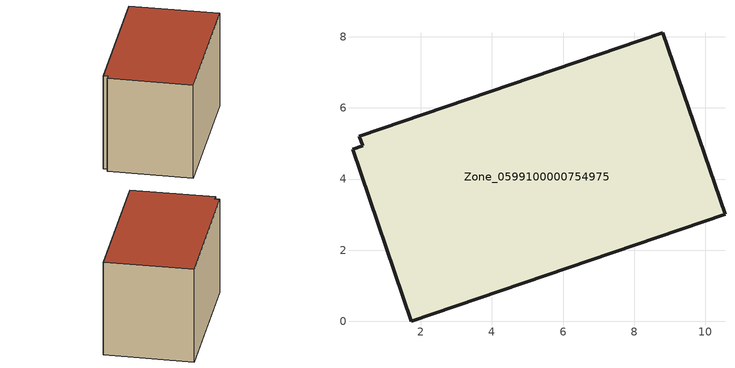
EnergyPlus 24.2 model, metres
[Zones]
Zone_0599100000754975
 floor ground (C_G): 0.38,4.94 0.28,5.2 8.8,8.12 10.55,3.01 1.75,0 0.09,4.84 z0
 wall outside (C_F): 1.75,0 10.55,3.01 8.8,8.12 0.28,5.2 0.38,4.94 0.09,4.84 1.75,0 z0:6.14
 roof outside (C_R): 0.38,4.94 0.09,4.84 1.75,0 10.55,3.01 8.8,8.12 0.28,5.2 z6.14
[BUILDING]
Pand.0599100000754975: North Axis=0; Terrain=City; Loads Convergence Tolerance Value=0.04; Temperature Convergence Tolerance Value=0.4; Solar Distribution=FullExterior; Maximum Number of Warmup Days=25; Minimum Number of Warmup Days=1
[Site:Location]
Rotterdam.The.Hague.AP_ZH_NLD Design_Conditions: Latitude=51.96; Longitude=4.45; Time Zone=1; Elevation=-4.5
[SITE:GROUNDTEMPERATURE:BUILDINGSURFACE]
18, 18, 18, 18, 18, 18, 18, 18, 18, 18, 18, 18
[MATERIAL] Thermal Absorptance=0.9; Solar Absorptance=0.7; Visible Absorptance=0.7
Name | Roughness | Thickness | Conductivity | Density | Specific Heat
G.TI.2006-2014 | MediumSmooth | 0.15 | 0.06 | 540 | 1210
F.TI.2006-2014 | Rough | 0.3 | 0.12 | 1920 | 840
R.TI.2006-2014 | MediumRough | 0.2 | 0.08 | 1500 | 1000
[CONSTRUCTION]
C_G: G.TI.2006-2014
C_F: F.TI.2006-2014
C_R: R.TI.2006-2014
[ZONE]
Zone_0599100000754975: Type=1; Multiplier=1; Ceiling Height=Autocalculate; Volume=Autocalculate; Floor Area=autocalculate; Part of Total Floor Area=Yes
[ZONEINFILTRATION:DESIGNFLOWRATE]
Infil_Zone_0599100000754975: Zone or ZoneList or Space or SpaceList=Zone_0599100000754975; Schedule=AlwaysOn; Design Flow Rate Calculation Method=Flow/Area; Flow Rate per Floor Area=0.0015; Constant Term Coefficient=1; Temperature Term Coefficient=0; Velocity Term Coefficient=0; Velocity Squared Term Coefficient=0
[HVACTEMPLATE:ZONE:IDEALLOADSAIRSYSTEM]
Zone_0599100000754975: Maximum Heating Supply Air Temperature=50; Minimum Cooling Supply Air Temperature=13; Maximum Heating Supply Air Humidity Ratio=0.0156; Minimum Cooling Supply Air Humidity Ratio=0.0077; Heating Limit=NoLimit; Cooling Limit=NoLimit; Dehumidification Control Type=ConstantSensibleHeatRatio; Cooling Sensible Heat Ratio=0.7; Dehumidification Setpoint=60; Humidification Control Type=None; Humidification Setpoint=30; Outdoor Air Method=None; Outdoor Air Flow Rate per Person=0.00944; Outdoor Air Flow Rate per Zone Floor Area=0; Outdoor Air Flow Rate per Zone=0; Demand Controlled Ventilation Type=None; Outdoor Air Economizer Type=NoEconomizer; Heat Recovery Type=None; Sensible Heat Recovery Effectiveness=0.7; Latent Heat Recovery Effectiveness=0.65
[ZONECONTROL:THERMOSTAT]
ThermostatControl_Zone_0599100000754975: Zone or ZoneList=Zone_0599100000754975; Control Type Schedule=DualSetpointControlType; Control 1=Thermostat_Zone_0599100000754975; Temperature Difference Between Cutout And Setpoint=0
[THERMOSTATSETPOINT:DUALSETPOINT]
Thermostat_Zone_0599100000754975: Heating Setpoint Temperature Schedule=HeatingSetpoint_Zone_0599100000754975; Cooling Setpoint Temperature Schedule=CoolingSetpoint_Zone_0599100000754975
[SCHEDULE:COMPACT]
HeatingSetpoint_Zone_0599100000754975: Through: 12/31, For: AllDays, Until: 24:00, 21
CoolingSetpoint_Zone_0599100000754975: Through: 12/31, For: AllDays, Until: 24:00, 24
DualSetpointControlType: Through: 12/31, For: AllDays, Until: 24:00, 4
AlwaysOn: Through: 12/31, For: AllDays, Until: 24:00, 1
